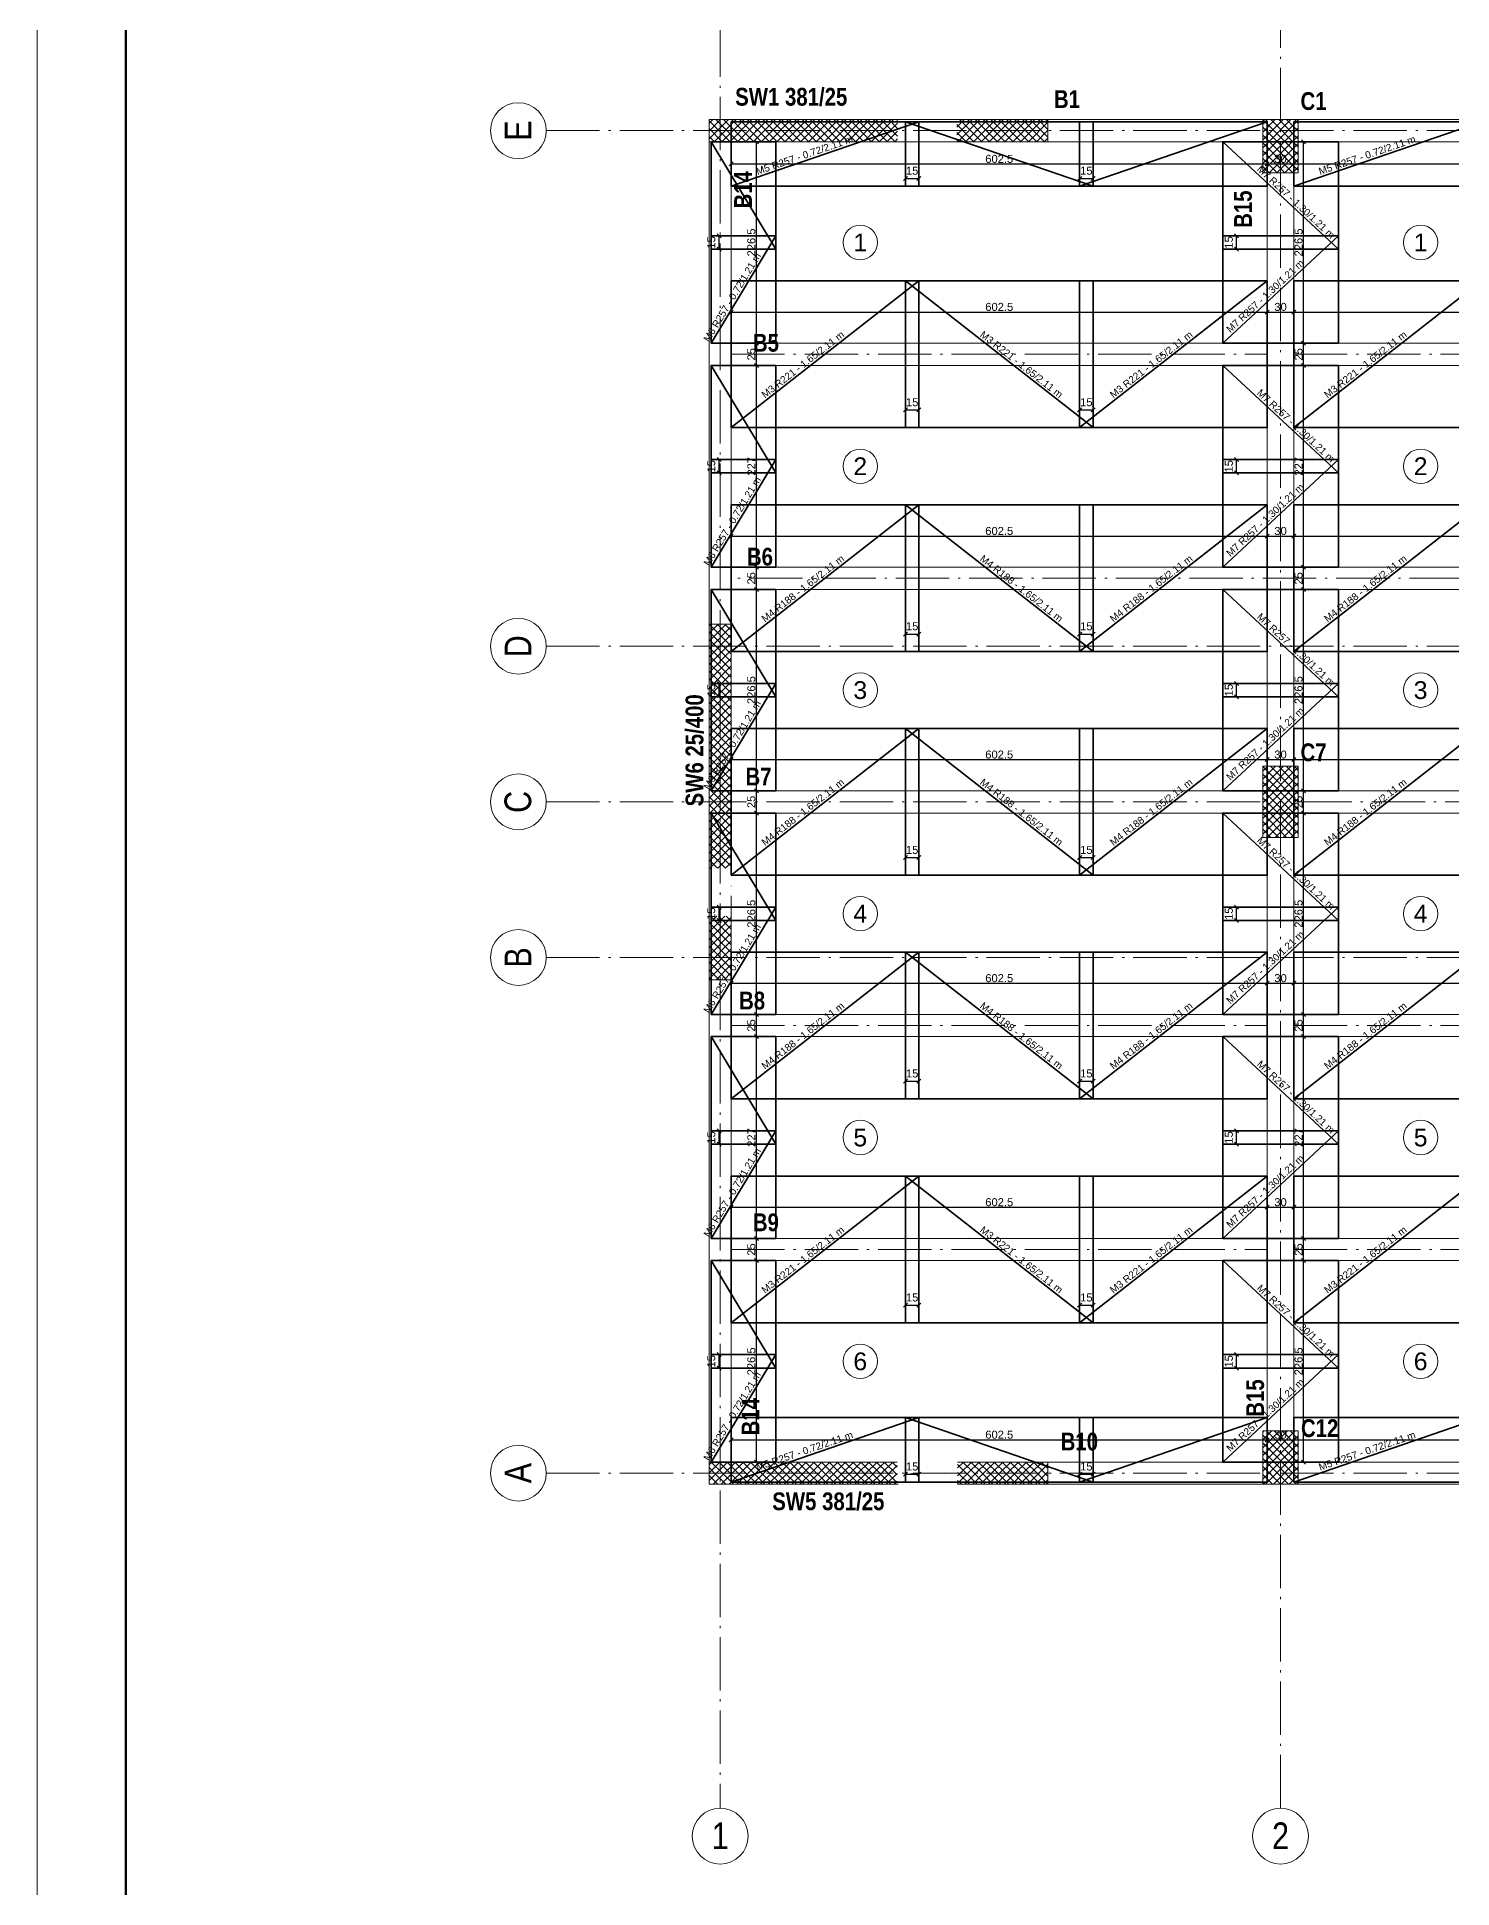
# Model space of a CAD drawing. Header units: millimetres. Extents: x -455 to 11942, y -2742 to 3320.
# Drawn here: x 5997 to 7588, y 131 to 2213 of the extents above; entities that cross this region are included whole.
import ezdxf
from ezdxf.enums import TextEntityAlignment as Align

# ---------------------------------------------------------------- set-up
doc = ezdxf.new("R2010")
doc.units = ezdxf.units.MM
doc.linetypes.add('DASHDOT', pattern=[82.5, 60, -10, 2.5, -10])
doc.linetypes.add('Solid Line copy-002', pattern=[82.5, 60, -10, 2.5, -10])
for name, color, linetype, lineweight in [('!Column', 10, 'Continuous', 50), ('!Hatch', 70, 'Continuous', 25), ('035', 30, 'Continuous', 30), ('Osi', 70, 'DASHDOT', 25), ('R-DIM', 3, 'Continuous', 18), ('R-MESH-TOP', 140, 'Continuous', 35), ('R-TEXT', 7, 'Continuous', 18), ('SHEET', 7, 'Continuous', 35)]:
    doc.layers.add(name, color=color, linetype=linetype, lineweight=lineweight)
doc.layers.add('text', color=7, linetype='Continuous')
doc.styles.add('GENERATED_STYLE_2', font='ARIALN.TTF')
doc.styles.add('GENERATED_STYLE_3', font='ARIALNB.TTF')
doc.styles.add('RC_TEXT', font='arial.ttf')
doc.dimstyles.new('RC_DIM', dxfattribs={"dimtxt": 9, "dimasz": 4.5, "dimexe": 3, "dimexo": 0, "dimgap": 1.2, "dimtad": 1, "dimdec": 1, "dimdsep": 46, "dimtxsty": 'RC_TEXT', "dimblk": 'OBLIQUE', "dimcen": 2.5, "dimclrd": 3, "dimclre": 3, "dimclrt": 3, "dimazin": 3, "dimtfac": 1, "dimtmove": 2, "dimatfit": 3})

# ---------------------------------------------------------------- blocks, each defined once
blk = doc.blocks.new('FORMWORK_BACKGROUND')
at = {"layer": '!Hatch', "lineweight": 13}
h = blk.add_hatch(dxfattribs=at)
h.set_pattern_fill('ANSI37', color=8, scale=50)
h.set_pattern_definition([(45, (549.416, 2003.0194), (-4.41942, 4.41942), []), (135, (549.416, 2003.0194), (-4.41942, -4.41942), [])])
h.paths.add_polyline_path([(586.3, 2120.6), (519.9, 2120.6), (519.9, 2108.2), (586.3, 2108.2)], flags=16)
h.paths.add_polyline_path([(586.3, 2108.2), (519.9, 2108.2), (519.9, 2095.6), (546.4, 2095.6), (586.3, 2095.6)])
h.paths.add_polyline_path([(688.9, 2120.6), (307.9, 2120.6), (307.9, 2108.1), (688.9, 2108.1)])
h.paths.add_polyline_path([(688.9, 2108.1), (307.9, 2108.1), (307.9, 2095.6), (688.9, 2095.6)])
h = blk.add_hatch(dxfattribs=at)
h.set_pattern_fill('ANSI37', color=8, scale=50)
h.set_pattern_definition([(45, (-894969.693, -493219.025), (-4.419417382, 4.419417382), []), (135, (-894969.693, -493219.025), (-4.419417382, -4.419417382), [])])
h.paths.add_polyline_path([(950.4, 2120.6), (930.4, 2120.6), (930.4, 2060.6), (950.4, 2060.6)])
h.paths.add_polyline_path([(950.4, 2060.6), (970.4, 2060.6), (970.4, 2120.6), (950.4, 2120.6)])
h = blk.add_hatch(dxfattribs=at)
h.set_pattern_fill('ANSI37', color=8, scale=50)
h.set_pattern_definition([(45, (327.83, 1207.7683), (-4.41942, 4.41942), []), (135, (327.83, 1207.7683), (-4.41942, -4.41942), [])])
h.paths.add_polyline_path([(332.8, 1259.6), (332.9, 1259.6), (332.9, 1272.1), (332.9, 1272.1), (332.9, 1278.6), (320.4, 1278.6), (320.4, 1224.6), (332.9, 1224.6)], flags=16)
h.paths.add_polyline_path([(320.4, 1278.6), (307.9, 1278.6), (307.9, 1224.6), (320.4, 1224.6)], flags=17)
h.paths.add_polyline_path([(320.4, 1553.1), (307.9, 1553.1), (307.9, 1528.2), (320.4, 1528.2)])
h.paths.add_polyline_path([(320.4, 1528.2), (332.9, 1528.2), (332.9, 1553.1), (320.4, 1553.1)])
h.paths.add_polyline_path([(320.4, 1158.2), (332.9, 1158.2), (332.9, 1528.2), (320.4, 1528.2)])
h.paths.add_polyline_path([(320.4, 1528.2), (307.9, 1528.2), (307.9, 1158.2), (320.4, 1158.2)])
h.paths.add_polyline_path([(320.4, 1153.1), (332.9, 1153.1), (332.9, 1158.2), (320.4, 1158.2)])
h.paths.add_polyline_path([(320.4, 1158.2), (307.9, 1158.2), (307.9, 1153.1), (320.4, 1153.1)])
h = blk.add_hatch(dxfattribs=at)
h.set_pattern_fill('ANSI37', color=8, scale=50)
h.set_pattern_definition([(45, (-894969.693, -493911.5317), (-4.419417382, 4.419417382), []), (135, (-894969.693, -493911.5317), (-4.419417382, -4.419417382), [])])
h.paths.add_polyline_path([(950.4, 1393.1), (930.4, 1393.1), (930.4, 1313.1), (950.4, 1313.1)])
h.paths.add_polyline_path([(970.4, 1393.1), (950.4, 1393.1), (950.4, 1313.1), (970.4, 1313.1)])
h = blk.add_hatch(dxfattribs=at)
h.set_pattern_fill('ANSI37', color=8, scale=50)
h.set_pattern_definition([(45, (-894969.708, -494584.025), (-4.419417382, 4.419417382), []), (135, (-894969.708, -494584.025), (-4.419417382, -4.419417382), [])])
h.paths.add_polyline_path([(950.4, 645.6), (930.4, 645.6), (930.4, 585.6), (950.4, 585.6)])
h.paths.add_polyline_path([(950.4, 585.6), (970.4, 585.6), (970.4, 645.6), (950.4, 645.6)])
at = {"layer": '!Hatch', "linetype": 'Continuous', "lineweight": 13}
h = blk.add_hatch(dxfattribs=at)
h.set_pattern_fill('ANSI37', color=8, scale=50)
h.set_pattern_definition([(45, (316.6764, 605.827), (-4.41942, 4.41942), []), (135, (316.6764, 605.827), (-4.41942, -4.41942), [])])
h.paths.add_polyline_path([(320.4, 610.6), (307.9, 610.6), (307.9, 597.8), (320.4, 597.8)], flags=16)
h.paths.add_polyline_path([(587.4, 597.9), (519.4, 597.9), (519.4, 585.6), (587.4, 585.6)], flags=16)
h.paths.add_polyline_path([(519.4, 610.6), (333, 610.6), (333, 610.3, -1), (333, 610.4), (320.4, 610.5), (320.4, 597.8), (519.4, 597.9)], flags=16)
h.paths.add_polyline_path([(688.9, 610.6), (587.4, 610.6), (587.4, 597.9), (688.9, 597.9)], flags=16)
h.paths.add_polyline_path([(688.9, 597.9), (688.9, 610.6), (307.9, 610.6), (307.9, 597.8)], flags=17)
h.paths.add_polyline_path([(307.9, 610.6), (688.9, 610.6), (688.9, 585.6), (307.9, 585.6)])
at = {"layer": '!Column', "color": 8, "lineweight": 13}
for p, q in [((307.9, 2120.6), (414.4, 2120.6)), ((930.4, 2060.6), (930.4, 2120.6)), ((930.4, 2120.6), (950.4, 2120.6)), ((950.4, 2120.6), (970.4, 2120.6)), ((970.4, 2120.6), (970.4, 2060.6)), ((970.4, 2060.6), (930.4, 2060.6)), ((307.9, 1528.9), (307.9, 1553.1)), ((332.9, 1553.1), (307.9, 1553.1)), ((307.9, 1153.1), (307.9, 1553.1)), ((332.9, 1528.1), (332.9, 1553.1)), ((307.9, 1289.6), (307.9, 1528.9)), ((332.9, 1528.1), (332.9, 1278.6)), ((930.4, 1313.1), (930.4, 1393.1)), ((930.4, 1393.1), (950.4, 1393.1)), ((950.4, 1393.1), (970.4, 1393.1)), ((970.4, 1393.1), (970.4, 1313.1)), ((970.4, 1313.1), (930.4, 1313.1)), ((332.9, 1247.6), (332.9, 1153.1)), ((332.9, 1168.1), (332.9, 1163.1)), ((332.9, 1153.1), (307.9, 1153.1)), ((930.4, 585.6), (930.4, 645.6)), ((930.4, 645.6), (950.4, 645.6)), ((950.4, 645.6), (970.4, 645.6)), ((970.4, 645.6), (970.4, 585.6)), ((970.4, 585.6), (930.4, 585.6))]:
    blk.add_line(p, q, dxfattribs=at)
at = {"layer": '!Column', "color": 8, "linetype": 'Continuous', "lineweight": 13}
for points in [[(546, 2095.6), (307.9, 2095.6), (307.9, 2120.6), (688.9, 2120.6), (688.9, 2095.6), (563, 2095.6)], [(520.4, 585.6), (307.9, 585.6), (307.9, 610.6), (519.4, 610.6)], [(587.4, 610.6), (688.9, 610.6), (688.9, 585.6), (587.4, 585.6)], [(525.4, 585.6), (525.4, 585.6)]]:
    blk.add_lwpolyline(points, dxfattribs=at)
at = {"layer": '035', "color": 8, "lineweight": 13}
for p, q in [((307.9, 2120.6), (1567.9, 2120.6)), ((307.9, 585.6), (307.9, 2120.6)), ((930.4, 2120.6), (930.4, 2060.6)), ((307.9, 2095.6), (930.4, 2095.6)), ((332.9, 1553.1), (332.9, 2095.6)), ((970.4, 2095.6), (1567.9, 2095.6)), ((930.4, 2060.6), (963.3, 2060.6)), ((935.4, 645.6), (935.4, 2060.6)), ((965.4, 645.6), (965.4, 2060.6)), ((332.9, 1869.1), (1567.9, 1869.1)), ((332.9, 1844.1), (1567.9, 1844.1)), ((332.9, 1617.1), (1567.9, 1617.1)), ((332.9, 1592.1), (1567.9, 1592.1)), ((930.4, 1393.1), (930.4, 1313.1)), ((332.9, 1365.6), (930.4, 1365.6)), ((970.4, 1365.6), (1567.9, 1365.6)), ((332.9, 1340.6), (930.4, 1340.6)), ((970.4, 1340.6), (1567.9, 1340.6)), ((332.9, 610.6), (332.9, 1247.6)), ((332.9, 1114.1), (1567.9, 1114.1)), ((332.9, 1089.1), (1567.9, 1089.1)), ((332.9, 862.1), (1567.9, 862.1)), ((332.9, 837.1), (1567.9, 837.1)), ((688.9, 610.6), (930.4, 610.6)), ((970.4, 610.6), (1567.9, 610.6)), ((688.9, 585.6), (3867.9, 585.6))]:
    blk.add_line(p, q, dxfattribs=at)
at = {"layer": 'Osi', "color": 8, "linetype": 'Solid Line copy-002', "lineweight": 13}
for p, q in [((320.4, 2641.2), (320.4, 221.3)), ((950.4, 221.3), (950.4, 2641.2)), ((124.9, 2108.1), (4063, 2108.1)), ((332.9, 1856.6), (935.4, 1856.6)), ((965.4, 1856.6), (1567.9, 1856.6)), ((1567.9, 1604.6), (333, 1604.6)), ((124.9, 1528.1), (4063, 1528.1)), ((124.9, 1353.1), (930.4, 1353.1)), ((970.4, 1353.1), (1567.9, 1353.1)), ((124.9, 1178.1), (4063, 1178.1)), ((332.9, 1101.6), (935.4, 1101.6)), ((965.4, 1101.6), (1567.9, 1101.6)), ((332.9, 849.6), (935.4, 849.6)), ((965.4, 849.6), (1567.9, 849.6)), ((124.9, 598.1), (4063, 598.1))]:
    blk.add_line(p, q, dxfattribs=at)
at = {"layer": 'Osi', "color": 8, "linetype": 'Continuous', "lineweight": 13}
for centre in [(93.5, 2108.1), (93.5, 1528.1), (93.5, 1353.1), (93.5, 1178.1), (93.5, 598.1), (320.4, 189.8), (950.4, 189.8)]:
    blk.add_circle(centre, 31.4, dxfattribs=at)
at = {"layer": 'text', "color": 8, "linetype": 'Continuous', "lineweight": 13}
for s, insert, char_height, attachment_point, style in [('SW1 381/25', (400.3, 2156.2), 20, 2, 'GENERATED_STYLE_3'), ('B1', (710.3, 2153.6), 20, 2, 'GENERATED_STYLE_3'), ('C1', (987.5, 2151.4), 20, 2, 'GENERATED_STYLE_3'), ('B5', (371.8, 1879.5), 20, 2, 'GENERATED_STYLE_3'), ('B6', (365.1, 1638.9), 20, 2, 'GENERATED_STYLE_3'), ('C7', (987.5, 1418.9), 20, 2, 'GENERATED_STYLE_3'), ('B7', (363.5, 1391.6), 20, 2, 'GENERATED_STYLE_3'), ('B8', (356.3, 1139.6), 20, 2, 'GENERATED_STYLE_3'), ('B9', (371.8, 890.2), 20, 2, 'GENERATED_STYLE_3'), ('C12', (994.4, 658.7), 20, 2, 'GENERATED_STYLE_3'), ('B10', (724.2, 643.6), 20, 2, 'GENERATED_STYLE_3'), ('SW5 381/25', (442, 576.4), 20, 2, 'GENERATED_STYLE_3'), ('1', (320.4, 190.2), 30, 5, 'GENERATED_STYLE_2'), ('2', (950.4, 190.2), 30, 5, 'GENERATED_STYLE_2')]:
    blk.add_mtext(s, dxfattribs=dict(at, insert=insert, char_height=char_height, attachment_point=attachment_point, style=style))
at = {"layer": 'text', "color": 8, "linetype": 'Continuous', "lineweight": 13, "rotation": 90}
for s, insert, char_height, attachment_point, style in [('E', (93.1, 2108.1), 30, 5, 'GENERATED_STYLE_2'), ('B14', (336.1, 2041.6), 20, 2, 'GENERATED_STYLE_3'), ('B15', (898.2, 2019.8), 20, 2, 'GENERATED_STYLE_3'), ('D', (93.1, 1528.1), 30, 5, 'GENERATED_STYLE_2'), ('SW6 25/400', (281.5, 1411.1), 20, 2, 'GENERATED_STYLE_3'), ('C', (93.1, 1353.1), 30, 5, 'GENERATED_STYLE_2'), ('B', (93.1, 1178.1), 30, 5, 'GENERATED_STYLE_2'), ('B15', (911.8, 682.6), 20, 2, 'GENERATED_STYLE_3'), ('B14', (344.6, 661.6), 20, 2, 'GENERATED_STYLE_3'), ('A', (93.1, 598.1), 30, 5, 'GENERATED_STYLE_2')]:
    blk.add_mtext(s, dxfattribs=dict(at, insert=insert, char_height=char_height, attachment_point=attachment_point, style=style))
blk = doc.blocks.new('_Oblique')
at = {"color": 0, "linetype": 'ByBlock', "lineweight": -2}
blk.add_line((-0.5, -0.5), (0.5, 0.5), dxfattribs=at)

msp = doc.modelspace()

# ---------------------------------------------------------------- linework, layer by layer
at = {"layer": 'R-MESH-TOP'}
for p, q in [((6777.9, 2045.6), (6988.73, 2118.1)), ((6973.73, 2118.1), (7184.57, 2045.6)), ((7169.57, 2045.6), (7380.4, 2118.1)), ((7410.4, 2045.6), (7621.23, 2118.1)), ((6755.4, 2095.6), (6827.9, 1974.85)), ((7330.4, 2095.6), (7460.4, 1974.85)), ((6755.4, 1869.1), (6827.9, 1989.85)), ((7330.4, 1869.1), (7460.4, 1989.85)), ((6777.9, 1774.1), (6988.73, 1939.1)), ((6973.73, 1939.1), (7184.57, 1774.1)), ((7169.57, 1774.1), (7380.4, 1939.1)), ((7410.4, 1774.1), (7621.23, 1939.1)), ((6755.4, 1844.1), (6827.9, 1723.1)), ((7330.4, 1844.1), (7460.4, 1723.1)), ((6755.4, 1617.1), (6827.9, 1738.1)), ((7330.4, 1617.1), (7460.4, 1738.1)), ((6777.9, 1522.1), (6988.73, 1687.1)), ((6973.73, 1687.1), (7184.57, 1522.1)), ((7169.57, 1522.1), (7380.4, 1687.1)), ((7410.4, 1522.1), (7621.23, 1687.1)), ((6755.4, 1592.1), (6827.9, 1471.35)), ((7330.4, 1592.1), (7460.4, 1471.35)), ((6755.4, 1365.6), (6827.9, 1486.35)), ((7330.4, 1365.6), (7460.4, 1486.35)), ((6777.9, 1270.6), (6988.73, 1435.6)), ((6973.73, 1435.6), (7184.57, 1270.6)), ((7169.57, 1270.6), (7380.4, 1435.6)), ((7410.4, 1270.6), (7621.23, 1435.6)), ((6755.4, 1340.6), (6827.9, 1219.85)), ((7330.4, 1340.6), (7460.4, 1219.85)), ((6755.4, 1114.1), (6827.9, 1234.85)), ((7330.4, 1114.1), (7460.4, 1234.85)), ((6777.9, 1019.1), (6988.73, 1184.1)), ((6973.73, 1184.1), (7184.57, 1019.1)), ((7169.57, 1019.1), (7380.4, 1184.1)), ((7410.4, 1019.1), (7621.23, 1184.1)), ((6755.4, 1089.1), (6827.9, 968.1)), ((7330.4, 1089.1), (7460.4, 968.1)), ((6755.4, 862.1), (6827.9, 983.1)), ((7330.4, 862.1), (7460.4, 983.1)), ((6777.9, 767.1), (6988.73, 932.1)), ((6973.73, 932.1), (7184.57, 767.1)), ((7169.57, 767.1), (7380.4, 932.1)), ((7410.4, 767.1), (7621.23, 932.1)), ((6755.4, 837.1), (6827.9, 716.35)), ((7330.4, 837.1), (7460.4, 716.35)), ((6755.4, 610.6), (6827.9, 731.35)), ((7330.4, 610.6), (7460.4, 731.35)), ((6777.9, 588.1), (6988.73, 660.6)), ((6973.73, 660.6), (7184.57, 588.1)), ((7169.57, 588.1), (7380.4, 660.6)), ((7410.4, 588.1), (7621.23, 660.6))]:
    msp.add_line(p, q, dxfattribs=at)
for points in [[(6777.9, 2045.6), (6988.73, 2045.6), (6988.73, 2118.1), (6777.9, 2118.1)], [(6973.73, 2045.6), (7184.57, 2045.6), (7184.57, 2118.1), (6973.73, 2118.1)], [(7169.57, 2045.6), (7380.4, 2045.6), (7380.4, 2118.1), (7169.57, 2118.1)], [(7410.4, 2045.6), (7621.23, 2045.6), (7621.23, 2118.1), (7410.4, 2118.1)], [(6755.4, 1974.85), (6827.9, 1974.85), (6827.9, 2095.6), (6755.4, 2095.6)], [(7330.4, 1974.85), (7460.4, 1974.85), (7460.4, 2095.6), (7330.4, 2095.6)], [(6755.4, 1869.1), (6827.9, 1869.1), (6827.9, 1989.85), (6755.4, 1989.85)], [(7330.4, 1869.1), (7460.4, 1869.1), (7460.4, 1989.85), (7330.4, 1989.85)], [(6777.9, 1774.1), (6988.73, 1774.1), (6988.73, 1939.1), (6777.9, 1939.1)], [(6973.73, 1774.1), (7184.57, 1774.1), (7184.57, 1939.1), (6973.73, 1939.1)], [(7169.57, 1774.1), (7380.4, 1774.1), (7380.4, 1939.1), (7169.57, 1939.1)], [(7410.4, 1774.1), (7621.23, 1774.1), (7621.23, 1939.1), (7410.4, 1939.1)], [(6755.4, 1723.1), (6827.9, 1723.1), (6827.9, 1844.1), (6755.4, 1844.1)], [(7330.4, 1723.1), (7460.4, 1723.1), (7460.4, 1844.1), (7330.4, 1844.1)], [(6755.4, 1617.1), (6827.9, 1617.1), (6827.9, 1738.1), (6755.4, 1738.1)], [(7330.4, 1617.1), (7460.4, 1617.1), (7460.4, 1738.1), (7330.4, 1738.1)], [(6777.9, 1522.1), (6988.73, 1522.1), (6988.73, 1687.1), (6777.9, 1687.1)], [(6973.73, 1522.1), (7184.57, 1522.1), (7184.57, 1687.1), (6973.73, 1687.1)], [(7169.57, 1522.1), (7380.4, 1522.1), (7380.4, 1687.1), (7169.57, 1687.1)], [(7410.4, 1522.1), (7621.23, 1522.1), (7621.23, 1687.1), (7410.4, 1687.1)], [(6755.4, 1471.35), (6827.9, 1471.35), (6827.9, 1592.1), (6755.4, 1592.1)], [(7330.4, 1471.35), (7460.4, 1471.35), (7460.4, 1592.1), (7330.4, 1592.1)], [(6755.4, 1365.6), (6827.9, 1365.6), (6827.9, 1486.35), (6755.4, 1486.35)], [(7330.4, 1365.6), (7460.4, 1365.6), (7460.4, 1486.35), (7330.4, 1486.35)], [(6777.9, 1270.6), (6988.73, 1270.6), (6988.73, 1435.6), (6777.9, 1435.6)], [(6973.73, 1270.6), (7184.57, 1270.6), (7184.57, 1435.6), (6973.73, 1435.6)], [(7169.57, 1270.6), (7380.4, 1270.6), (7380.4, 1435.6), (7169.57, 1435.6)], [(7410.4, 1270.6), (7621.23, 1270.6), (7621.23, 1435.6), (7410.4, 1435.6)], [(6755.4, 1219.85), (6827.9, 1219.85), (6827.9, 1340.6), (6755.4, 1340.6)], [(7330.4, 1219.85), (7460.4, 1219.85), (7460.4, 1340.6), (7330.4, 1340.6)], [(6755.4, 1114.1), (6827.9, 1114.1), (6827.9, 1234.85), (6755.4, 1234.85)], [(7330.4, 1114.1), (7460.4, 1114.1), (7460.4, 1234.85), (7330.4, 1234.85)], [(6777.9, 1019.1), (6988.73, 1019.1), (6988.73, 1184.1), (6777.9, 1184.1)], [(6973.73, 1019.1), (7184.57, 1019.1), (7184.57, 1184.1), (6973.73, 1184.1)], [(7169.57, 1019.1), (7380.4, 1019.1), (7380.4, 1184.1), (7169.57, 1184.1)], [(7410.4, 1019.1), (7621.23, 1019.1), (7621.23, 1184.1), (7410.4, 1184.1)], [(6755.4, 968.1), (6827.9, 968.1), (6827.9, 1089.1), (6755.4, 1089.1)], [(7330.4, 968.1), (7460.4, 968.1), (7460.4, 1089.1), (7330.4, 1089.1)], [(6755.4, 862.1), (6827.9, 862.1), (6827.9, 983.1), (6755.4, 983.1)], [(7330.4, 862.1), (7460.4, 862.1), (7460.4, 983.1), (7330.4, 983.1)], [(6777.9, 767.1), (6988.73, 767.1), (6988.73, 932.1), (6777.9, 932.1)], [(6973.73, 767.1), (7184.57, 767.1), (7184.57, 932.1), (6973.73, 932.1)], [(7169.57, 767.1), (7380.4, 767.1), (7380.4, 932.1), (7169.57, 932.1)], [(7410.4, 767.1), (7621.23, 767.1), (7621.23, 932.1), (7410.4, 932.1)], [(6755.4, 716.35), (6827.9, 716.35), (6827.9, 837.1), (6755.4, 837.1)], [(7330.4, 716.35), (7460.4, 716.35), (7460.4, 837.1), (7330.4, 837.1)], [(6755.4, 610.6), (6827.9, 610.6), (6827.9, 731.35), (6755.4, 731.35)], [(7330.4, 610.6), (7460.4, 610.6), (7460.4, 731.35), (7330.4, 731.35)], [(6777.9, 588.1), (6988.73, 588.1), (6988.73, 660.6), (6777.9, 660.6)], [(6973.73, 588.1), (7184.57, 588.1), (7184.57, 660.6), (6973.73, 660.6)], [(7169.57, 588.1), (7380.4, 588.1), (7380.4, 660.6), (7169.57, 660.6)], [(7410.4, 588.1), (7621.23, 588.1), (7621.23, 660.6), (7410.4, 660.6)]]:
    msp.add_lwpolyline(points, close=True, dxfattribs=at)
at = {"layer": 'R-TEXT'}
for centre in [(6922.9, 1982.35), (7552.9, 1982.35), (6922.9, 1730.6), (7552.9, 1730.6), (6922.9, 1478.85), (7552.9, 1478.85), (6922.9, 1227.35), (7552.9, 1227.35), (6922.9, 975.6), (7552.9, 975.6), (6922.9, 723.85), (7552.9, 723.85)]:
    msp.add_circle(centre, 19.4, dxfattribs=at)
at = {"layer": 'SHEET', "color": 7, "lineweight": 13}
msp.add_lwpolyline([(5997.35, -884.77), (11942.35, -884.77), (11942.35, 3320.23), (5997.35, 3320.23)], close=True, dxfattribs=at)
at = {"layer": 'SHEET', "color": 7, "lineweight": 50}
msp.add_lwpolyline([(6097.35, -834.77), (11892.35, -834.77), (11892.35, 3270.23), (6097.35, 3270.23)], close=True, dxfattribs=at)

# ---------------------------------------------------------------- block references
msp.add_blockref('FORMWORK_BACKGROUND', (6445, 0))

# ---------------------------------------------------------------- texts
at = {"layer": 'R-TEXT', "style": 'RC_TEXT'}
for s, rotation, p in [('M5 R257 - 0.72/2.11 m', 18.97674, (6860.15, 2080.65)), ('M5 R257 - 0.72/2.11 m', 18.97674, (7492.65, 2080.65)), ('M7 R257 - 1.30/1.21 m', 317.11265, (7412.76, 2027.84)), ('M6 R257 - 0.72/1.21 m', 59.0188, (6778.91, 1920.69)), ('M7 R257 - 1.30/1.21 m', 42.88735, (7378.04, 1922.09)), ('M3 R221 - 1.65/2.11 m', 38.04704, (6858.29, 1845.14)), ('M3 R221 - 1.65/2.11 m', 321.95296, (7104.18, 1845.14)), ('M3 R221 - 1.65/2.11 m', 38.04704, (7249.96, 1845.14)), ('M3 R221 - 1.65/2.11 m', 38.04704, (7490.79, 1845.14)), ('M7 R257 - 1.30/1.21 m', 317.05355, (7412.76, 1776.18)), ('M6 R257 - 0.72/1.21 m', 59.07107, (6778.91, 1668.79)), ('M7 R257 - 1.30/1.21 m', 42.94645, (7378.04, 1670.18)), ('M4 R188 - 1.65/2.11 m', 38.04704, (6858.29, 1593.14)), ('M4 R188 - 1.65/2.11 m', 321.95296, (7104.18, 1593.14)), ('M4 R188 - 1.65/2.11 m', 38.04704, (7249.96, 1593.14)), ('M4 R188 - 1.65/2.11 m', 38.04704, (7490.79, 1593.14)), ('M7 R257 - 1.30/1.21 m', 317.11265, (7412.76, 1524.34)), ('M6 R257 - 0.72/1.21 m', 59.0188, (6778.91, 1417.19)), ('M7 R257 - 1.30/1.21 m', 42.88735, (7378.04, 1418.59)), ('M4 R188 - 1.65/2.11 m', 38.04704, (6858.29, 1341.64)), ('M4 R188 - 1.65/2.11 m', 321.95296, (7104.18, 1341.64)), ('M4 R188 - 1.65/2.11 m', 38.04704, (7249.96, 1341.64)), ('M4 R188 - 1.65/2.11 m', 38.04704, (7490.79, 1341.64)), ('M7 R257 - 1.30/1.21 m', 317.11265, (7412.76, 1272.84)), ('M6 R257 - 0.72/1.21 m', 59.0188, (6778.91, 1165.69)), ('M7 R257 - 1.30/1.21 m', 42.88735, (7378.04, 1167.09)), ('M4 R188 - 1.65/2.11 m', 38.04704, (6858.29, 1090.14)), ('M4 R188 - 1.65/2.11 m', 321.95296, (7104.18, 1090.14)), ('M4 R188 - 1.65/2.11 m', 38.04704, (7249.96, 1090.14)), ('M4 R188 - 1.65/2.11 m', 38.04704, (7490.79, 1090.14)), ('M7 R257 - 1.30/1.21 m', 317.05355, (7412.76, 1021.18)), ('M6 R257 - 0.72/1.21 m', 59.07107, (6778.91, 913.79)), ('M7 R257 - 1.30/1.21 m', 42.94645, (7378.04, 915.18)), ('M3 R221 - 1.65/2.11 m', 321.95296, (7104.18, 838.14)), ('M3 R221 - 1.65/2.11 m', 38.04704, (6858.29, 838.14)), ('M3 R221 - 1.65/2.11 m', 38.04704, (7249.96, 838.14)), ('M3 R221 - 1.65/2.11 m', 38.04704, (7490.79, 838.14)), ('M7 R257 - 1.30/1.21 m', 317.11265, (7412.76, 769.34)), ('M6 R257 - 0.72/1.21 m', 59.0188, (6778.91, 662.19)), ('M7 R257 - 1.30/1.21 m', 42.88735, (7378.04, 663.59)), ('M5 R257 - 0.72/2.11 m', 18.97674, (6860.15, 623.15)), ('M5 R257 - 0.72/2.11 m', 18.97674, (7492.65, 623.15))]:
    msp.add_text(s, height=8, rotation=rotation, dxfattribs=at).set_placement(p, align=Align.MIDDLE_CENTER)
for s, p in [('1', (6922.9, 1982.35)), ('1', (7552.9, 1982.35)), ('2', (6922.9, 1730.6)), ('2', (7552.9, 1730.6)), ('3', (6922.9, 1478.85)), ('3', (7552.9, 1478.85)), ('4', (6922.9, 1227.35)), ('4', (7552.9, 1227.35)), ('5', (6922.9, 975.6)), ('5', (7552.9, 975.6)), ('6', (6922.9, 723.85)), ('6', (7552.9, 723.85))]:
    msp.add_text(s, height=20, dxfattribs=at).set_placement(p, align=Align.MIDDLE_CENTER)

# ---------------------------------------------------------------- dimensions: what is measured, and where the dimension line sits
at = {"layer": 'R-DIM'}
for base, p1, p2 in [((6777.9, 2070.6), (6777.9, 2070.6), (7380.4, 2070.6)), ((7380.4, 2070.6), (7380.4, 2070.6), (7410.4, 2070.6)), ((7410.4, 2070.6), (7410.4, 2070.6), (8012.9, 2070.6)), ((6973.73, 2054.3), (6973.73, 2054.3), (6988.73, 2054.3)), ((7169.57, 2054.3), (7169.57, 2054.3), (7184.57, 2054.3)), ((6777.9, 1904.1), (6777.9, 1904.1), (7380.4, 1904.1)), ((7380.4, 1904.1), (7380.4, 1904.1), (7410.4, 1904.1)), ((7410.4, 1904.1), (7410.4, 1904.1), (8012.9, 1904.1)), ((6973.73, 1793.9), (6973.73, 1793.9), (6988.73, 1793.9)), ((7169.57, 1793.9), (7169.57, 1793.9), (7184.57, 1793.9)), ((6777.9, 1652.1), (6777.9, 1652.1), (7380.4, 1652.1)), ((7380.4, 1652.1), (7380.4, 1652.1), (7410.4, 1652.1)), ((7410.4, 1652.1), (7410.4, 1652.1), (8012.9, 1652.1)), ((6973.73, 1541.9), (6973.73, 1541.9), (6988.73, 1541.9)), ((7169.57, 1541.9), (7169.57, 1541.9), (7184.57, 1541.9)), ((6777.9, 1400.6), (6777.9, 1400.6), (7380.4, 1400.6)), ((7380.4, 1400.6), (7380.4, 1400.6), (7410.4, 1400.6)), ((7410.4, 1400.6), (7410.4, 1400.6), (8012.9, 1400.6)), ((6973.73, 1290.4), (6973.73, 1290.4), (6988.73, 1290.4)), ((7169.57, 1290.4), (7169.57, 1290.4), (7184.57, 1290.4)), ((6777.9, 1149.1), (6777.9, 1149.1), (7380.4, 1149.1)), ((7380.4, 1149.1), (7380.4, 1149.1), (7410.4, 1149.1)), ((7410.4, 1149.1), (7410.4, 1149.1), (8012.9, 1149.1)), ((6973.73, 1038.9), (6973.73, 1038.9), (6988.73, 1038.9)), ((7169.57, 1038.9), (7169.57, 1038.9), (7184.57, 1038.9)), ((6777.9, 897.1), (6777.9, 897.1), (7380.4, 897.1)), ((7380.4, 897.1), (7380.4, 897.1), (7410.4, 897.1)), ((7410.4, 897.1), (7410.4, 897.1), (8012.9, 897.1)), ((6973.73, 786.9), (6973.73, 786.9), (6988.73, 786.9)), ((7169.57, 786.9), (7169.57, 786.9), (7184.57, 786.9)), ((6777.9, 635.6), (6777.9, 635.6), (7380.4, 635.6)), ((7380.4, 635.6), (7380.4, 635.6), (7410.4, 635.6)), ((7410.4, 635.6), (7410.4, 635.6), (8012.9, 635.6)), ((6973.73, 596.8), (6973.73, 596.8), (6988.73, 596.8)), ((7169.57, 596.8), (7169.57, 596.8), (7184.57, 596.8))]:
    msp.add_linear_dim(base=base, p1=p1, p2=p2, dimstyle='RC_DIM', dxfattribs=at).render()
for base, p1, p2 in [((6806.15, 1869.1), (6806.15, 1869.1), (6806.15, 2095.6)), ((7421.4, 1869.1), (7421.4, 1869.1), (7421.4, 2095.6)), ((6764.1, 1974.85), (6764.1, 1974.85), (6764.1, 1989.85)), ((7346, 1974.85), (7346, 1974.85), (7346, 1989.85)), ((6806.15, 1844.1), (6806.15, 1844.1), (6806.15, 1869.1)), ((7421.4, 1844.1), (7421.4, 1844.1), (7421.4, 1869.1)), ((6806.15, 1617.1), (6806.15, 1617.1), (6806.15, 1844.1)), ((7421.4, 1617.1), (7421.4, 1617.1), (7421.4, 1844.1)), ((6764.1, 1723.1), (6764.1, 1723.1), (6764.1, 1738.1)), ((7346, 1723.1), (7346, 1723.1), (7346, 1738.1)), ((6806.15, 1592.1), (6806.15, 1592.1), (6806.15, 1617.1)), ((7421.4, 1592.1), (7421.4, 1592.1), (7421.4, 1617.1)), ((6806.15, 1365.6), (6806.15, 1365.6), (6806.15, 1592.1)), ((7421.4, 1365.6), (7421.4, 1365.6), (7421.4, 1592.1)), ((6764.1, 1471.35), (6764.1, 1471.35), (6764.1, 1486.35)), ((7346, 1471.35), (7346, 1471.35), (7346, 1486.35)), ((6806.15, 1340.6), (6806.15, 1340.6), (6806.15, 1365.6)), ((7421.4, 1340.6), (7421.4, 1340.6), (7421.4, 1365.6)), ((6806.15, 1114.1), (6806.15, 1114.1), (6806.15, 1340.6)), ((7421.4, 1114.1), (7421.4, 1114.1), (7421.4, 1340.6)), ((6764.1, 1219.85), (6764.1, 1219.85), (6764.1, 1234.85)), ((7346, 1219.85), (7346, 1219.85), (7346, 1234.85)), ((6806.15, 1089.1), (6806.15, 1089.1), (6806.15, 1114.1)), ((7421.4, 1089.1), (7421.4, 1089.1), (7421.4, 1114.1)), ((6806.15, 862.1), (6806.15, 862.1), (6806.15, 1089.1)), ((7421.4, 862.1), (7421.4, 862.1), (7421.4, 1089.1)), ((6764.1, 968.1), (6764.1, 968.1), (6764.1, 983.1)), ((7346, 968.1), (7346, 968.1), (7346, 983.1)), ((6806.15, 837.1), (6806.15, 837.1), (6806.15, 862.1)), ((7421.4, 837.1), (7421.4, 837.1), (7421.4, 862.1)), ((6806.15, 610.6), (6806.15, 610.6), (6806.15, 837.1)), ((7421.4, 610.6), (7421.4, 610.6), (7421.4, 837.1)), ((6764.1, 716.35), (6764.1, 716.35), (6764.1, 731.35)), ((7346, 716.35), (7346, 716.35), (7346, 731.35))]:
    msp.add_linear_dim(base=base, p1=p1, p2=p2, angle=90, dimstyle='RC_DIM', dxfattribs=at).render()

doc.saveas('drawing.dxf')
